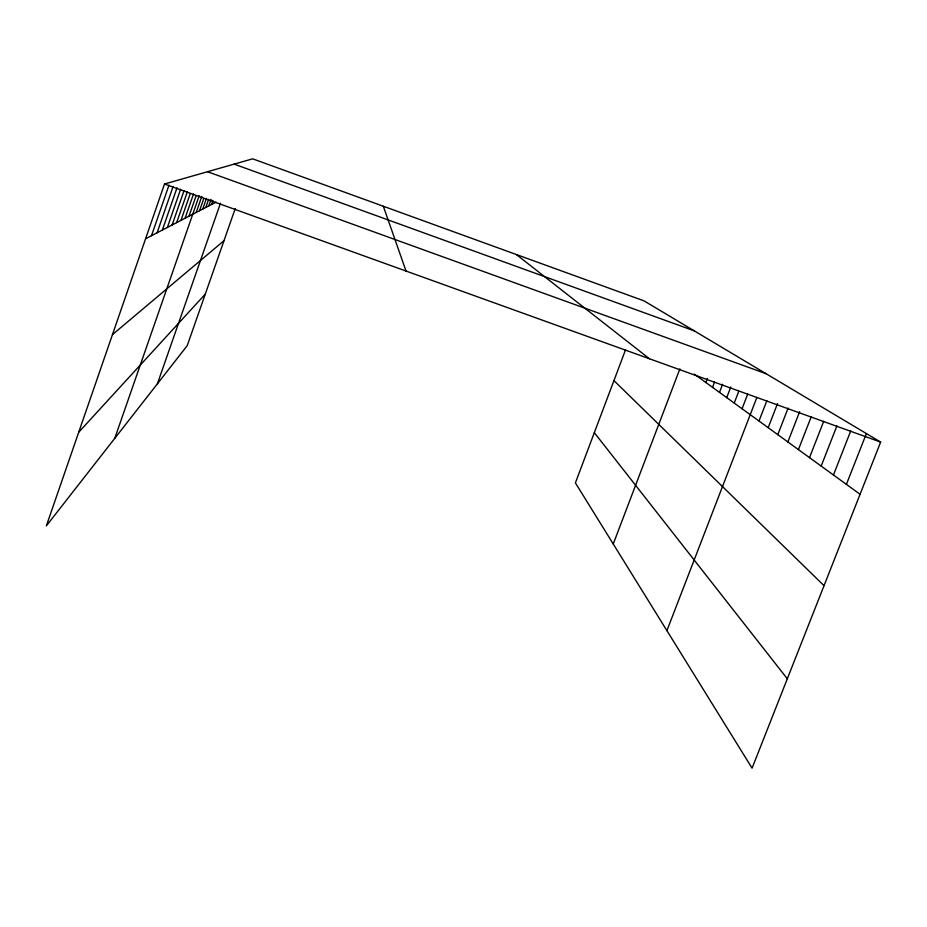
<?xml version="1.0" encoding="UTF-8"?>
<svg xmlns="http://www.w3.org/2000/svg" width="927" height="927" viewBox="0 0 927 927"><rect width="100%" height="100%" fill="white"/><g stroke="black" fill="none" stroke-linecap="round" stroke-linejoin="round"><path stroke-width="1.39" d="M625.528 349.838L575.4 482.886L752.075 768.17L880.65 442.086L643.987 300.846L252.665 158.83L164.519 184.01L46.35 525.876L187.219 345.655L235.238 208.587M151.495 235.69L168.969 185.203M157.08 232.793L173.117 186.466M162.364 230.047L176.999 187.81M167.37 227.439L180.614 189.247M172.132 224.971L183.998 190.765M176.651 222.619L187.312 191.924M180.962 220.383L190.278 193.558M185.076 218.239L193.511 193.963M188.992 216.211L196.084 195.817M114.763 438.355L199.212 195.655M196.211 212.457L201.819 196.339M199.537 210.719L203.801 198.494M202.735 209.062L206.454 198.413M205.806 207.463L208.633 199.363M208.76 205.933L211.066 199.317M211.588 204.461L213.001 200.429M157.381 383.824L220.487 203.187M613.245 543.998L679.885 368.865M705.853 382.503L707.394 378.459M712.539 387.347L714.566 382.051M719.491 392.388L722.596 384.288M726.71 397.625L730.8 386.988M734.23 403.071L738.773 391.275M742.063 408.749L747.73 394.033M666.907 630.65L756.861 397.486M759.004 421.032L766.838 400.765M768.193 427.683L777.51 403.604M777.799 434.647L788.101 408.1M787.869 441.947L799.653 411.623M798.425 449.607L811.206 416.802M809.514 457.637L823.686 421.345M821.183 466.096L836.907 425.899M833.454 474.995L850.766 430.858M846.397 484.369L866.386 433.569M78.725 432.225L205.273 294.126M112.468 334.612L223.986 240.696M145.597 238.76L216.072 202.132M207.532 171.727L766.038 373.685M164.519 184.01L880.65 442.086M234.137 164.125L694.335 330.893M694.23 374.079L860.071 494.276M516.374 254.543L649.433 358.761M613.941 380.615L824.033 585.679M594.323 432.666L787.313 678.796M383.338 206.257L406.014 271.032"/></g></svg>
